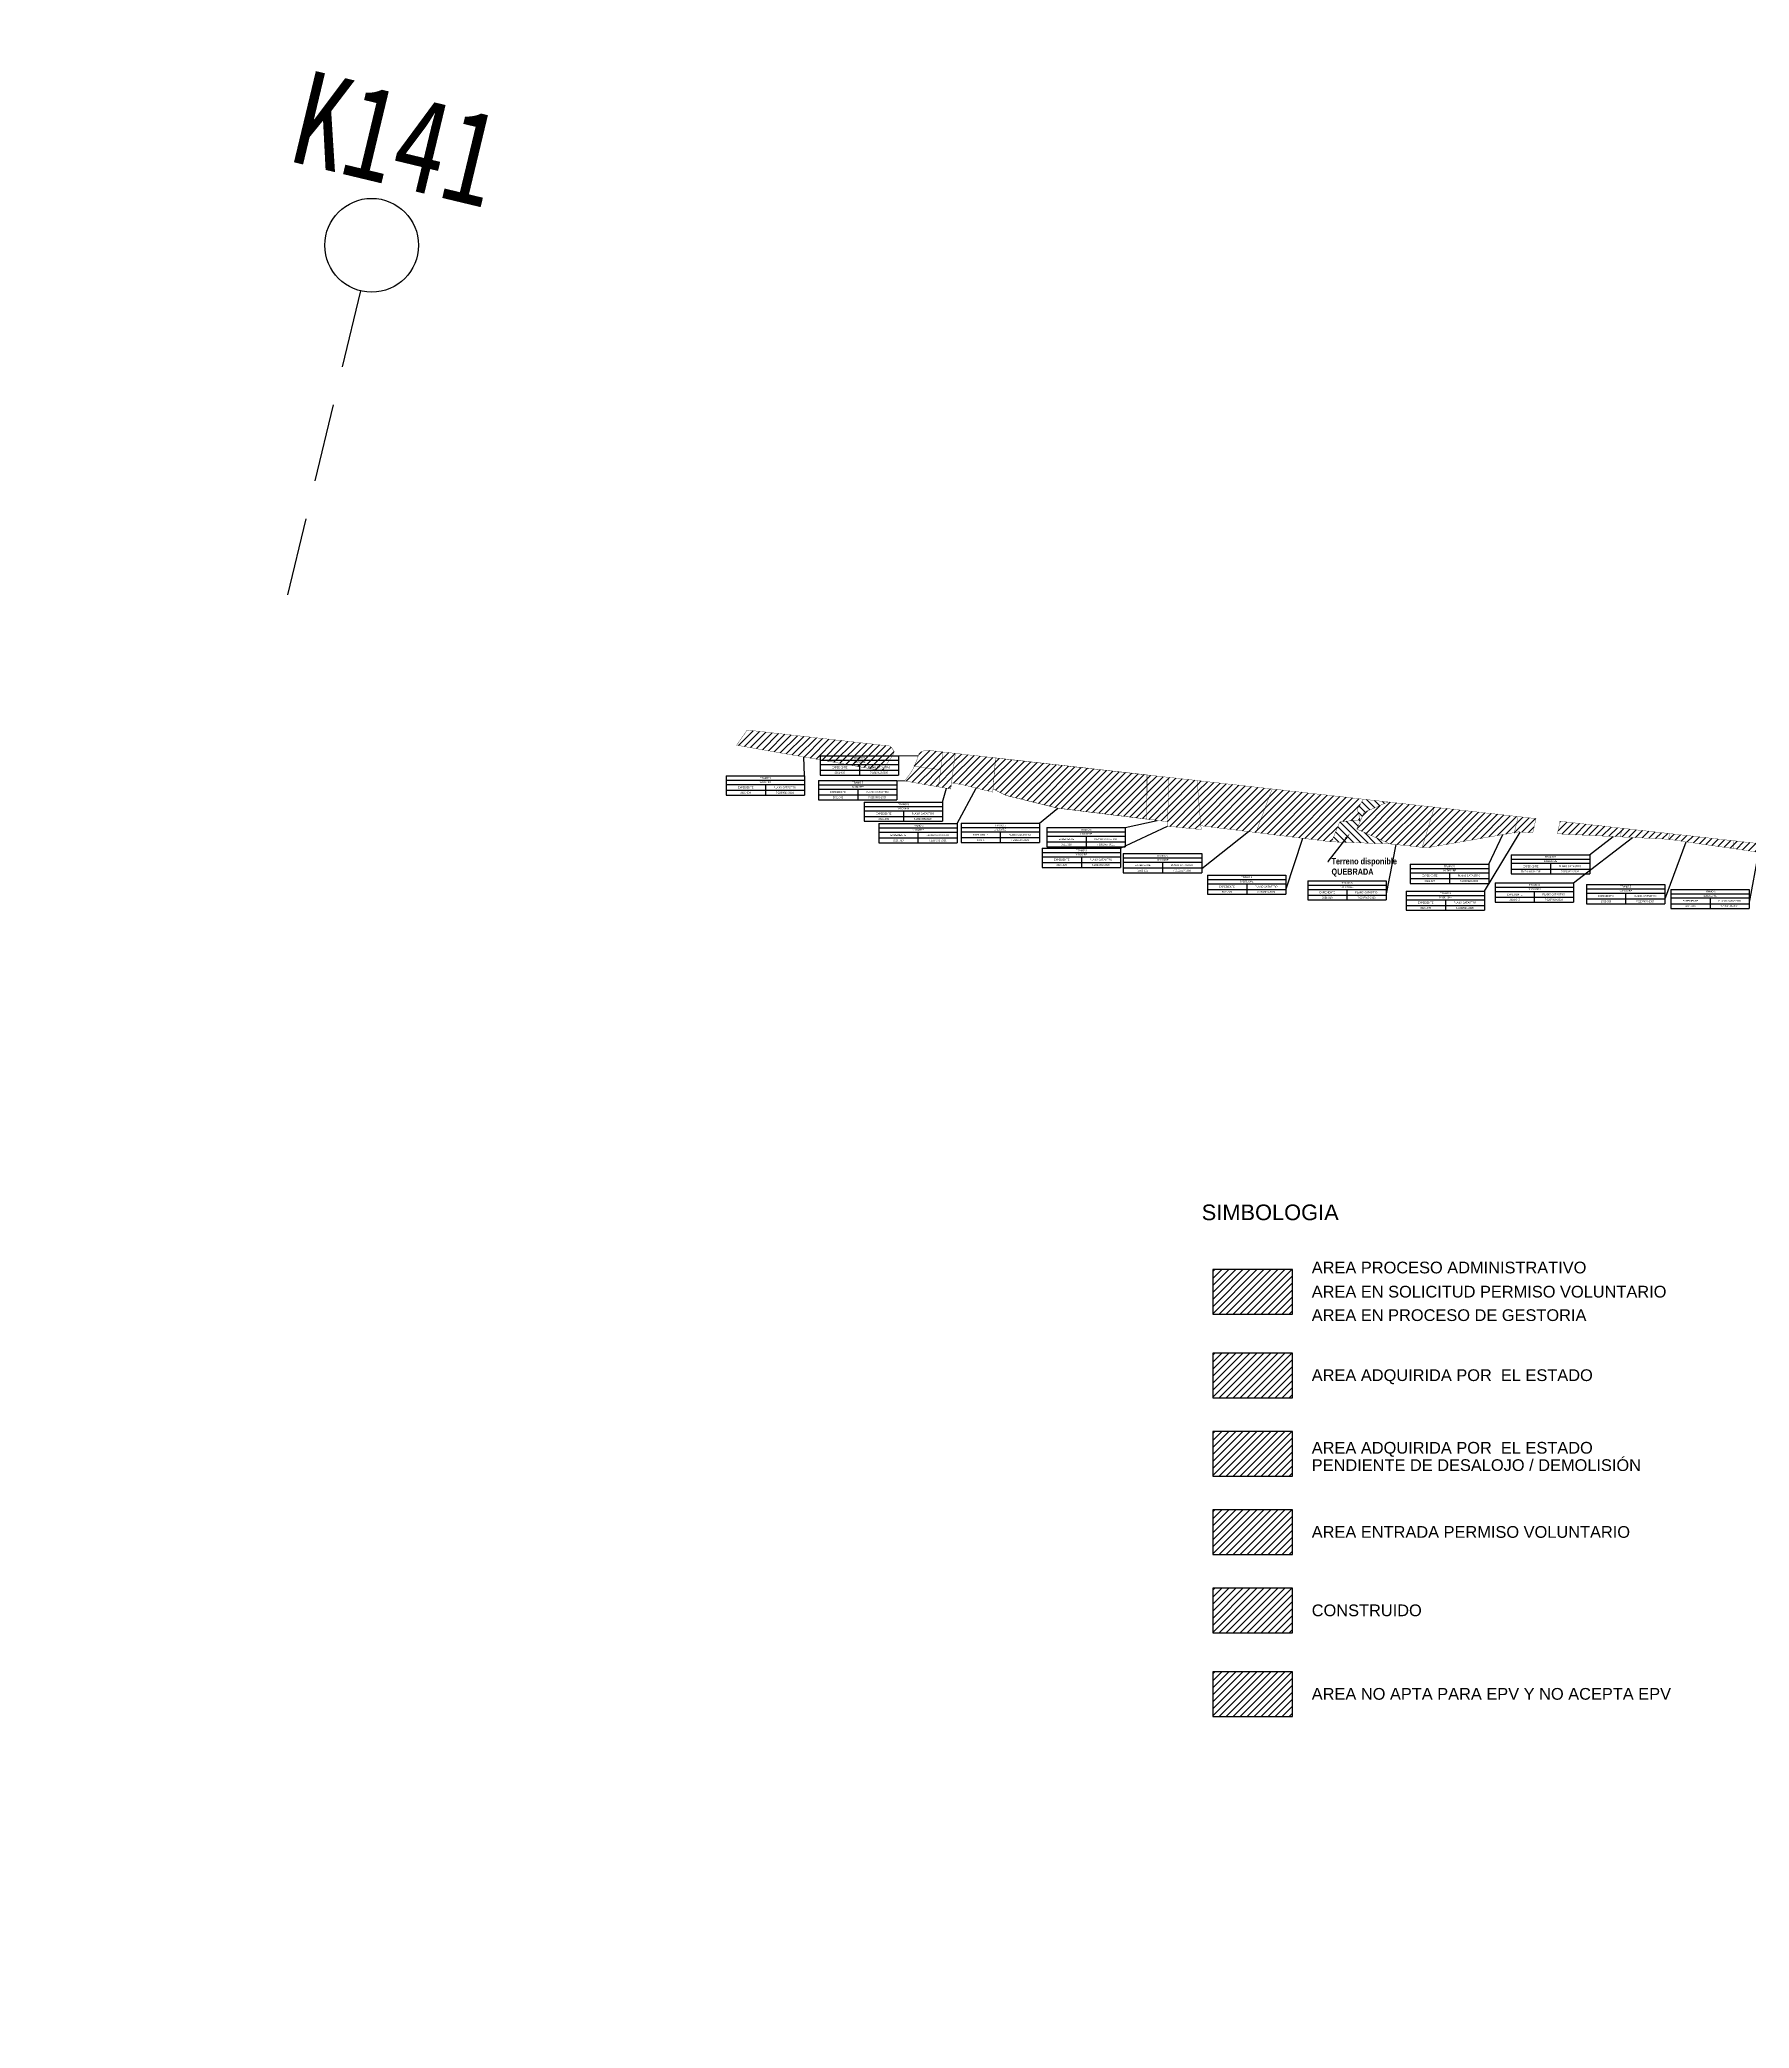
# Model space of a CAD drawing. Header units: inches. Extents: x 510447 to 606954, y 1095553 to 1134812.
# Drawn here: x 591736 to 592830, y 1104449 to 1105722 of the extents above; entities that cross this region are included whole.
import ezdxf
from ezdxf import colors
from ezdxf.entities.mleader import LeaderData, LeaderLine
from ezdxf.math import Vec2, Vec3

# ---------------------------------------------------------------- set-up
doc = ezdxf.new("R2010")
doc.units = ezdxf.units.IN
doc.header["$MEASUREMENT"] = 0
doc.linetypes.add('Kilométrica grande$1$JIS_02_2.0', pattern=[3, 2, -1])
for name, color, linetype in [('00 Revisión AGO 2021', 122, 'Continuous'), ('7-2202919-2020', 4, 'Continuous'), ('7-2202920-2020', 7, 'Continuous'), ('7-2202921-2020', 7, 'Continuous'), ('7-2202922-2020', 7, 'Continuous'), ('7-2207907-2020', 4, 'Continuous'), ('7-2207908-2020', 7, 'Continuous'), ('7-2207909-2020', 7, 'Continuous'), ('7-2212527-2020', 4, 'Continuous'), ('7-2213402-2020', 7, 'Continuous'), ('7-2213405-2020', 7, 'Continuous'), ('7-2213408-2020', 7, 'Continuous'), ('7-2213415-2020', 7, 'Continuous'), ('7-2285867-2021', 7, 'Continuous'), ('7-2287073-2021', 7, 'Continuous'), ('7-2289511-2021', 7, 'Continuous'), ('7-2290145-2021', 7, 'Continuous'), ('7-2304529-2021', 7, 'Continuous'), ('INFORMACION', 130, 'Continuous'), ('Kilométrica grande$0$0-KM GRANDE', 220, 'Continuous'), ('TEXTOS', 7, 'Continuous')]:
    doc.layers.add(name, color=color, linetype=linetype)
doc.styles.add('Kilométrica grande$0$哥Arial', font='Arial.ttf', dxfattribs={"width": 0.8})
doc.styles.get("Standard").update_dxf_attribs({"font": 'Arial.ttf'})
doc.styles.add('哥Arial', font='Arial Bold.ttf', dxfattribs={"width": 0.8})
pattern_1 = [(45, (0, 0), (-2.24506403, 2.24506403), [])]

# ---------------------------------------------------------------- blocks, each defined once
blk = doc.blocks.new('*T1771')
at = {"layer": 'INFORMACION', "color": 0, "linetype": 'ByBlock', "lineweight": -2, "transparency": 16777216}
for p, q in [((0, 0), (50.2, 0)), ((0, 0), (0, -12.3)), ((50.2, 0), (50.2, -12.3)), ((0, -2.8), (50.2, -2.8)), ((0, -5.5), (50.2, -5.5)), ((0, -9.2), (50.2, -9.2)), ((0, -12.3), (50.2, -12.3)), ((25.1, -5.5), (25.1, -12.3))]:
    blk.add_line(p, q, dxfattribs=at)
at = {"layer": 'INFORMACION', "color": 0, "transparency": 16777216, "attachment_point": 5}
for s, insert, char_height, width in [('EXPEDIENTE', (12.5, -7.4), 1.12, 25.057), ('2021-322', (12.5, -10.8), 1.12, 25.057), ('141D09RE', (25.1, -4.1), 1.12, 50.145), ('TRAMO 5', (25.1, -1.4), 1.12, 50.145), ('PLANO CATASTRO', (37.6, -7.4), 1.125, 25.057), ('7-2212527-2020', (37.6, -10.8), 1.125, 25.057)]:
    blk.add_mtext(s, dxfattribs=dict(at, insert=insert, char_height=char_height, width=width))
blk = doc.blocks.new('*T1772')
at = {"layer": 'INFORMACION', "color": 0, "linetype": 'ByBlock', "lineweight": -2, "transparency": 16777216}
for p, q in [((0, 0), (50.2, 0)), ((0, 0), (0, -12.3)), ((50.2, 0), (50.2, -12.3)), ((0, -2.8), (50.2, -2.8)), ((0, -5.5), (50.2, -5.5)), ((0, -9.2), (50.2, -9.2)), ((0, -12.3), (50.2, -12.3)), ((25.1, -5.5), (25.1, -12.3))]:
    blk.add_line(p, q, dxfattribs=at)
at = {"layer": 'INFORMACION', "color": 0, "transparency": 16777216, "attachment_point": 5}
for s, insert, char_height, width in [('EXPEDIENTE', (12.5, -7.4), 1.12, 25.057), ('2021-320', (12.5, -10.8), 1.12, 25.057), ('141D010RE', (25.1, -4.1), 1.12, 50.145), ('TRAMO 5', (25.1, -1.4), 1.12, 50.145), ('PLANO CATASTRO', (37.6, -7.4), 1.125, 25.057), ('7-2202919-2020', (37.6, -10.8), 1.125, 25.057)]:
    blk.add_mtext(s, dxfattribs=dict(at, insert=insert, char_height=char_height, width=width))
blk = doc.blocks.new('*T1773')
at = {"layer": 'INFORMACION', "color": 0, "linetype": 'ByBlock', "lineweight": -2, "transparency": 16777216}
for p, q in [((0, 0), (50.2, 0)), ((0, 0), (0, -12.3)), ((50.2, 0), (50.2, -12.3)), ((0, -2.8), (50.2, -2.8)), ((0, -5.5), (50.2, -5.5)), ((0, -9.2), (50.2, -9.2)), ((0, -12.3), (50.2, -12.3)), ((25.1, -5.5), (25.1, -12.3))]:
    blk.add_line(p, q, dxfattribs=at)
at = {"layer": 'INFORMACION', "color": 0, "transparency": 16777216, "attachment_point": 5}
for s, insert, char_height, width in [('EXPEDIENTE', (12.5, -7.4), 1.12, 25.057), ('2021-319', (12.5, -10.8), 1.12, 25.057), ('141D011RE', (25.1, -4.1), 1.12, 50.145), ('TRAMO 5', (25.1, -1.4), 1.12, 50.145), ('PLANO CATASTRO', (37.6, -7.4), 1.125, 25.057), ('7-2207907-2020', (37.6, -10.8), 1.125, 25.057)]:
    blk.add_mtext(s, dxfattribs=dict(at, insert=insert, char_height=char_height, width=width))
blk = doc.blocks.new('*T1774')
at = {"layer": 'INFORMACION', "color": 0, "linetype": 'ByBlock', "lineweight": -2, "transparency": 16777216}
for p, q in [((0, 0), (50.2, 0)), ((0, 0), (0, -12.3)), ((50.2, 0), (50.2, -12.3)), ((0, -2.8), (50.2, -2.8)), ((0, -5.5), (50.2, -5.5)), ((0, -9.2), (50.2, -9.2)), ((0, -12.3), (50.2, -12.3)), ((25.1, -5.5), (25.1, -12.3))]:
    blk.add_line(p, q, dxfattribs=at)
at = {"layer": 'INFORMACION', "color": 0, "transparency": 16777216, "attachment_point": 5}
for s, insert, char_height, width in [('EXPEDIENTE', (12.5, -7.4), 1.12, 25.057), ('2021-328', (12.5, -10.8), 1.12, 25.057), ('141D016RE', (25.1, -4.1), 1.12, 50.145), ('TRAMO 5', (25.1, -1.4), 1.12, 50.145), ('PLANO CATASTRO', (37.6, -7.4), 1.125, 25.057), ('7-2207909-2020', (37.6, -10.8), 1.125, 25.057)]:
    blk.add_mtext(s, dxfattribs=dict(at, insert=insert, char_height=char_height, width=width))
blk = doc.blocks.new('*T1731')
at = {"layer": 'INFORMACION', "color": 0, "linetype": 'ByBlock', "lineweight": -2, "transparency": 16777216}
for p, q in [((0, 0), (50.2, 0)), ((0, 0), (0, -12.3)), ((50.2, 0), (50.2, -12.3)), ((0, -2.8), (50.2, -2.8)), ((0, -5.5), (50.2, -5.5)), ((0, -9.2), (50.2, -9.2)), ((0, -12.3), (50.2, -12.3)), ((25.1, -5.5), (25.1, -12.3))]:
    blk.add_line(p, q, dxfattribs=at)
at = {"layer": 'INFORMACION', "color": 0, "transparency": 16777216, "attachment_point": 5}
for s, insert, char_height, width in [('EXPEDIENTE', (12.5, -7.4), 1.12, 25.057), ('2021-329', (12.5, -10.8), 1.12, 25.057), ('141D017RE', (25.1, -4.1), 1.12, 50.145), ('TRAMO 5', (25.1, -1.4), 1.12, 50.145), ('PLANO CATASTRO', (37.6, -7.4), 1.125, 25.057), ('7-2290145-2021', (37.6, -10.8), 1.125, 25.057)]:
    blk.add_mtext(s, dxfattribs=dict(at, insert=insert, char_height=char_height, width=width))
blk = doc.blocks.new('*T1732')
at = {"layer": 'INFORMACION', "color": 0, "linetype": 'ByBlock', "lineweight": -2, "transparency": 16777216}
for p, q in [((0, 0), (50.2, 0)), ((0, 0), (0, -12.3)), ((50.2, 0), (50.2, -12.3)), ((0, -2.8), (50.2, -2.8)), ((0, -5.5), (50.2, -5.5)), ((0, -9.2), (50.2, -9.2)), ((0, -12.3), (50.2, -12.3)), ((25.1, -5.5), (25.1, -12.3))]:
    blk.add_line(p, q, dxfattribs=at)
at = {"layer": 'INFORMACION', "color": 0, "transparency": 16777216, "attachment_point": 5}
for s, insert, char_height, width in [('EXPEDIENTE', (12.5, -7.4), 1.12, 25.057), ('2021-345', (12.5, -10.8), 1.12, 25.057), ('141D015RE', (25.1, -4.1), 1.12, 50.145), ('TRAMO 5', (25.1, -1.4), 1.12, 50.145), ('PLANO CATASTRO', (37.6, -7.4), 1.125, 25.057), ('7-2207908-2020', (37.6, -10.8), 1.125, 25.057)]:
    blk.add_mtext(s, dxfattribs=dict(at, insert=insert, char_height=char_height, width=width))
blk = doc.blocks.new('*T1733')
at = {"layer": 'INFORMACION', "color": 0, "linetype": 'ByBlock', "lineweight": -2, "transparency": 16777216}
for p, q in [((0, 0), (50.2, 0)), ((0, 0), (0, -12.3)), ((50.2, 0), (50.2, -12.3)), ((0, -2.8), (50.2, -2.8)), ((0, -5.5), (50.2, -5.5)), ((0, -9.2), (50.2, -9.2)), ((0, -12.3), (50.2, -12.3)), ((25.1, -5.5), (25.1, -12.3))]:
    blk.add_line(p, q, dxfattribs=at)
at = {"layer": 'INFORMACION', "color": 0, "transparency": 16777216, "attachment_point": 5}
for s, insert, char_height, width in [('TMP-141D014RE', (12.5, -10.8), 1.125, 25.057), ('EXPEDIENTE', (12.5, -7.4), 1.12, 25.057), ('141D014RE', (25.1, -4.1), 1.12, 50.145), ('TRAMO 5', (25.1, -1.4), 1.12, 50.145), ('PLANO CATASTRO', (37.6, -7.4), 1.125, 25.057), ('7-2202922-2020', (37.6, -10.8), 1.125, 25.057)]:
    blk.add_mtext(s, dxfattribs=dict(at, insert=insert, char_height=char_height, width=width))
blk = doc.blocks.new('*T1734')
at = {"layer": 'INFORMACION', "color": 0, "linetype": 'ByBlock', "lineweight": -2, "transparency": 16777216}
for p, q in [((0, 0), (50.2, 0)), ((0, 0), (0, -12.3)), ((50.2, 0), (50.2, -12.3)), ((0, -2.8), (50.2, -2.8)), ((0, -5.5), (50.2, -5.5)), ((0, -9.2), (50.2, -9.2)), ((0, -12.3), (50.2, -12.3)), ((25.1, -5.5), (25.1, -12.3))]:
    blk.add_line(p, q, dxfattribs=at)
at = {"layer": 'INFORMACION', "color": 0, "transparency": 16777216, "attachment_point": 5}
for s, insert, char_height, width in [('EXPEDIENTE', (12.5, -7.4), 1.12, 25.057), ('2021-335', (12.5, -10.8), 1.12, 25.057), ('141D013RE', (25.1, -4.1), 1.12, 50.145), ('TRAMO 5', (25.1, -1.4), 1.12, 50.145), ('PLANO CATASTRO', (37.6, -7.4), 1.125, 25.057), ('7-2202921-2020', (37.6, -10.8), 1.125, 25.057)]:
    blk.add_mtext(s, dxfattribs=dict(at, insert=insert, char_height=char_height, width=width))
blk = doc.blocks.new('*T1735')
at = {"layer": 'INFORMACION', "color": 0, "linetype": 'ByBlock', "lineweight": -2, "transparency": 16777216}
for p, q in [((0, 0), (50.2, 0)), ((0, 0), (0, -12.3)), ((50.2, 0), (50.2, -12.3)), ((0, -2.8), (50.2, -2.8)), ((0, -5.5), (50.2, -5.5)), ((0, -9.2), (50.2, -9.2)), ((0, -12.3), (50.2, -12.3)), ((25.1, -5.5), (25.1, -12.3))]:
    blk.add_line(p, q, dxfattribs=at)
at = {"layer": 'INFORMACION', "color": 0, "transparency": 16777216, "attachment_point": 5}
for s, insert, char_height, width in [('EXPEDIENTE', (12.5, -7.4), 1.12, 25.057), ('2021-327', (12.5, -10.8), 1.12, 25.057), ('141D012RE', (25.1, -4.1), 1.12, 50.145), ('TRAMO 5', (25.1, -1.4), 1.12, 50.145), ('PLANO CATASTRO', (37.6, -7.4), 1.125, 25.057), ('7-2202920-2020', (37.6, -10.8), 1.125, 25.057)]:
    blk.add_mtext(s, dxfattribs=dict(at, insert=insert, char_height=char_height, width=width))
blk = doc.blocks.new('*T1736')
at = {"layer": 'INFORMACION', "color": 0, "linetype": 'ByBlock', "lineweight": -2, "transparency": 16777216}
for p, q in [((0, 0), (50.2, 0)), ((0, 0), (0, -12.3)), ((50.2, 0), (50.2, -12.3)), ((0, -2.8), (50.2, -2.8)), ((0, -5.5), (50.2, -5.5)), ((0, -9.2), (50.2, -9.2)), ((0, -12.3), (50.2, -12.3)), ((25.1, -5.5), (25.1, -12.3))]:
    blk.add_line(p, q, dxfattribs=at)
at = {"layer": 'INFORMACION', "color": 0, "transparency": 16777216, "attachment_point": 5}
for s, insert, char_height, width in [('EXPEDIENTE', (12.5, -7.4), 1.12, 25.057), ('2021-325', (12.5, -10.8), 1.12, 25.057), ('141D08RE', (25.1, -4.1), 1.12, 50.145), ('TRAMO 5', (25.1, -1.4), 1.12, 50.145), ('PLANO CATASTRO', (37.6, -7.4), 1.125, 25.057), ('7-2213402-2020', (37.6, -10.8), 1.125, 25.057)]:
    blk.add_mtext(s, dxfattribs=dict(at, insert=insert, char_height=char_height, width=width))
blk = doc.blocks.new('*T1737')
at = {"layer": 'INFORMACION', "color": 0, "linetype": 'ByBlock', "lineweight": -2, "transparency": 16777216}
for p, q in [((0, 0), (50.2, 0)), ((0, 0), (0, -12.3)), ((50.2, 0), (50.2, -12.3)), ((0, -2.8), (50.2, -2.8)), ((0, -5.5), (50.2, -5.5)), ((0, -9.2), (50.2, -9.2)), ((0, -12.3), (50.2, -12.3)), ((25.1, -5.5), (25.1, -12.3))]:
    blk.add_line(p, q, dxfattribs=at)
at = {"layer": 'INFORMACION', "color": 0, "transparency": 16777216, "attachment_point": 5}
for s, insert, char_height, width in [('EXPEDIENTE', (12.5, -7.4), 1.12, 25.057), ('2021-318', (12.5, -10.8), 1.12, 25.057), ('141D07RE', (25.1, -4.1), 1.12, 50.145), ('TRAMO 5', (25.1, -1.4), 1.12, 50.145), ('PLANO CATASTRO', (37.6, -7.4), 1.125, 25.057), ('7-2285867-2021', (37.6, -10.8), 1.125, 25.057)]:
    blk.add_mtext(s, dxfattribs=dict(at, insert=insert, char_height=char_height, width=width))
blk = doc.blocks.new('*T1738')
at = {"layer": 'INFORMACION', "color": 0, "linetype": 'ByBlock', "lineweight": -2, "transparency": 16777216}
for p, q in [((0, 0), (50.2, 0)), ((0, 0), (0, -12.3)), ((50.2, 0), (50.2, -12.3)), ((0, -2.8), (50.2, -2.8)), ((0, -5.5), (50.2, -5.5)), ((0, -9.2), (50.2, -9.2)), ((0, -12.3), (50.2, -12.3)), ((25.1, -5.5), (25.1, -12.3))]:
    blk.add_line(p, q, dxfattribs=at)
at = {"layer": 'INFORMACION', "color": 0, "transparency": 16777216, "attachment_point": 5}
for s, insert, char_height, width in [('EXPEDIENTE', (12.5, -7.4), 1.12, 25.057), ('2022-4', (12.5, -10.8), 1.12, 25.057), ('141D06RE', (25.1, -4.1), 1.12, 50.145), ('TRAMO 5', (25.1, -1.4), 1.12, 50.145), ('PLANO CATASTRO', (37.6, -7.4), 1.125, 25.057), ('7-2304529-2021', (37.6, -10.8), 1.125, 25.057)]:
    blk.add_mtext(s, dxfattribs=dict(at, insert=insert, char_height=char_height, width=width))
blk = doc.blocks.new('*T1739')
at = {"layer": 'INFORMACION', "color": 0, "linetype": 'ByBlock', "lineweight": -2, "transparency": 16777216}
for p, q in [((0, 0), (50.2, 0)), ((0, 0), (0, -12.3)), ((50.2, 0), (50.2, -12.3)), ((0, -2.8), (50.2, -2.8)), ((0, -5.5), (50.2, -5.5)), ((0, -9.2), (50.2, -9.2)), ((0, -12.3), (50.2, -12.3)), ((25.1, -5.5), (25.1, -12.3))]:
    blk.add_line(p, q, dxfattribs=at)
at = {"layer": 'INFORMACION', "color": 0, "transparency": 16777216, "attachment_point": 5}
for s, insert, char_height, width in [('EXPEDIENTE', (12.5, -7.4), 1.12, 25.057), ('2021-330', (12.5, -10.8), 1.12, 25.057), ('141D05RE', (25.1, -4.1), 1.12, 50.145), ('TRAMO 5', (25.1, -1.4), 1.12, 50.145), ('PLANO CATASTRO', (37.6, -7.4), 1.125, 25.057), ('7-2287073-2021', (37.6, -10.8), 1.125, 25.057)]:
    blk.add_mtext(s, dxfattribs=dict(at, insert=insert, char_height=char_height, width=width))
blk = doc.blocks.new('*T1740')
at = {"layer": 'INFORMACION', "color": 0, "linetype": 'ByBlock', "lineweight": -2, "transparency": 16777216}
for p, q in [((0, 0), (50.2, 0)), ((0, 0), (0, -12.3)), ((50.2, 0), (50.2, -12.3)), ((0, -2.8), (50.2, -2.8)), ((0, -5.5), (50.2, -5.5)), ((0, -9.2), (50.2, -9.2)), ((0, -12.3), (50.2, -12.3)), ((25.1, -5.5), (25.1, -12.3))]:
    blk.add_line(p, q, dxfattribs=at)
at = {"layer": 'INFORMACION', "color": 0, "transparency": 16777216, "attachment_point": 5}
for s, insert, char_height, width in [('EXPEDIENTE', (12.5, -7.4), 1.12, 25.057), ('2021-331', (12.5, -10.8), 1.12, 25.057), ('141D04RE', (25.1, -4.1), 1.12, 50.145), ('TRAMO 5', (25.1, -1.4), 1.12, 50.145), ('PLANO CATASTRO', (37.6, -7.4), 1.125, 25.057), ('7-2213405-2020', (37.6, -10.8), 1.125, 25.057)]:
    blk.add_mtext(s, dxfattribs=dict(at, insert=insert, char_height=char_height, width=width))
blk = doc.blocks.new('*T1741')
at = {"layer": 'INFORMACION', "color": 0, "linetype": 'ByBlock', "lineweight": -2, "transparency": 16777216}
for p, q in [((0, 0), (50.2, 0)), ((0, 0), (0, -12.3)), ((50.2, 0), (50.2, -12.3)), ((0, -2.8), (50.2, -2.8)), ((0, -5.5), (50.2, -5.5)), ((0, -9.2), (50.2, -9.2)), ((0, -12.3), (50.2, -12.3)), ((25.1, -5.5), (25.1, -12.3))]:
    blk.add_line(p, q, dxfattribs=at)
at = {"layer": 'INFORMACION', "color": 0, "transparency": 16777216, "attachment_point": 5}
for s, insert, char_height, width in [('EXPEDIENTE', (12.5, -7.4), 1.12, 25.057), ('2021-332', (12.5, -10.8), 1.12, 25.057), ('141D03RE', (25.1, -4.1), 1.12, 50.145), ('TRAMO 5', (25.1, -1.4), 1.12, 50.145), ('PLANO CATASTRO', (37.6, -7.4), 1.125, 25.057), ('7-2213408-2020', (37.6, -10.8), 1.125, 25.057)]:
    blk.add_mtext(s, dxfattribs=dict(at, insert=insert, char_height=char_height, width=width))
blk = doc.blocks.new('*T1742')
at = {"layer": 'INFORMACION', "color": 0, "linetype": 'ByBlock', "lineweight": -2, "transparency": 16777216}
for p, q in [((0, 0), (50.2, 0)), ((0, 0), (0, -12.3)), ((50.2, 0), (50.2, -12.3)), ((0, -2.8), (50.2, -2.8)), ((0, -5.5), (50.2, -5.5)), ((0, -9.2), (50.2, -9.2)), ((0, -12.3), (50.2, -12.3)), ((25.1, -5.5), (25.1, -12.3))]:
    blk.add_line(p, q, dxfattribs=at)
at = {"layer": 'INFORMACION', "color": 0, "transparency": 16777216, "attachment_point": 5}
for s, insert, char_height, width in [('EXPEDIENTE', (12.5, -7.4), 1.12, 25.057), ('2021-333', (12.5, -10.8), 1.12, 25.057), ('141D02RE', (25.1, -4.1), 1.12, 50.145), ('TRAMO 5', (25.1, -1.4), 1.12, 50.145), ('PLANO CATASTRO', (37.6, -7.4), 1.125, 25.057), ('7-2213415-2020', (37.6, -10.8), 1.125, 25.057)]:
    blk.add_mtext(s, dxfattribs=dict(at, insert=insert, char_height=char_height, width=width))
blk = doc.blocks.new('*T1743')
at = {"layer": 'INFORMACION', "color": 0, "linetype": 'ByBlock', "lineweight": -2, "transparency": 16777216}
for p, q in [((0, 0), (50.2, 0)), ((0, 0), (0, -12.3)), ((50.2, 0), (50.2, -12.3)), ((0, -2.8), (50.2, -2.8)), ((0, -5.5), (50.2, -5.5)), ((0, -9.2), (50.2, -9.2)), ((0, -12.3), (50.2, -12.3)), ((25.1, -5.5), (25.1, -12.3))]:
    blk.add_line(p, q, dxfattribs=at)
at = {"layer": 'INFORMACION', "color": 0, "transparency": 16777216, "attachment_point": 5}
for s, insert, char_height, width in [('EXPEDIENTE', (12.5, -7.4), 1.12, 25.057), ('2021-334', (12.5, -10.8), 1.12, 25.057), ('141D01RE', (25.1, -4.1), 1.12, 50.145), ('TRAMO 5', (25.1, -1.4), 1.12, 50.145), ('PLANO CATASTRO', (37.6, -7.4), 1.125, 25.057), ('7-2289511-2021', (37.6, -10.8), 1.125, 25.057)]:
    blk.add_mtext(s, dxfattribs=dict(at, insert=insert, char_height=char_height, width=width))
blk = doc.blocks.new('Kilométrica grande')
at = {"color": 1}
blk.add_arc((596857, 1106340.2), 10206.1, 179.34305, 345.86959, dxfattribs=at)
at = {"layer": 'Kilométrica grande$0$0-KM GRANDE', "linetype": 'Kilométrica grande$1$JIS_02_2.0', "lineweight": -3, "ltscale": 25}
blk.add_line((591894.7, 1105366.5), (591941.4, 1105561), dxfattribs=at)
at = {"layer": 'Kilométrica grande$0$0-KM GRANDE'}
blk.add_circle((591948.4, 1105590.2), 30, dxfattribs=at)
at = {"layer": 'Kilométrica grande$0$0-KM GRANDE', "linetype": 'Continuous', "lineweight": -3, "insert": (591957.7, 1105629.1), "char_height": 60, "attachment_point": 8, "rotation": 346.4921, "style": 'Kilométrica grande$0$哥Arial'}
blk.add_mtext('{\\fSimHei|b0|i0|c134|p2;K141}', dxfattribs=at)

msp = doc.modelspace()

# ---------------------------------------------------------------- hatches: boundary and pattern name
at = {"layer": '00 Revisión AGO 2021'}
h = msp.add_hatch(dxfattribs=at)
h.set_pattern_fill('ANSI31', color=3, angle=90)
h.set_pattern_definition([(135, (0, 0), (-2.24506403, -2.24506403), [])])
h.paths.add_polyline_path([(592562.76, 1105208.49), (592600.21, 1105207.14), (592578.93, 1105216.58), (592583.63, 1105227.29), (592598.89, 1105233.98), (592583.08, 1105235.75), (592579.19, 1105229.41), (592581.17, 1105222.59), (592568.03, 1105221.22)])
at = {"layer": '7-2202919-2020'}
h = msp.add_hatch(dxfattribs=at)
h.set_pattern_fill('ANSI31', color=3)
h.set_pattern_definition(pattern_1)
h.paths.add_polyline_path([(592524.74, 1105242.3), (592583.08, 1105235.75), (592579.19, 1105229.41), (592581.17, 1105222.59), (592568.03, 1105221.22), (592562.76, 1105208.49), (592514.37, 1105214.44)])
h = msp.add_hatch(dxfattribs=at)
h.set_pattern_fill('ANSI31', color=2)
h.set_pattern_definition(pattern_1)
h.paths.add_polyline_path([(592524.74, 1105242.3), (592583.08, 1105235.75), (592579.19, 1105229.41), (592581.17, 1105222.59), (592568.03, 1105221.22), (592562.76, 1105208.49), (592514.37, 1105214.44)])
at = {"layer": '7-2202920-2020'}
h = msp.add_hatch(dxfattribs=at)
h.set_pattern_fill('ANSI31', color=30)
h.set_pattern_definition(pattern_1)
h.paths.add_polyline_path([(592628.6, 1105230.64), (592682.2, 1105224.63), (592679.77, 1105214.41), (592623.02, 1105204.54), (592620.8, 1105204.97)])
at = {"layer": '7-2202921-2020'}
h = msp.add_hatch(dxfattribs=at)
h.set_pattern_fill('ANSI31', color=30)
h.set_pattern_definition(pattern_1)
h.paths.add_polyline_path([(592682.2, 1105224.63), (592693.64, 1105223.34), (592691.58, 1105214.37), (592682.18, 1105214.83), (592679.77, 1105214.41)])
at = {"layer": '7-2202922-2020'}
h = msp.add_hatch(dxfattribs=at)
h.set_pattern_fill('ANSI31', color=1)
h.set_pattern_definition(pattern_1)
h.paths.add_polyline_path([(592707.33, 1105213.61), (592709.05, 1105221.62), (592749.09, 1105217.12), (592747.34, 1105211.67)])
at = {"layer": '7-2207907-2020'}
h = msp.add_hatch(dxfattribs=at)
h.set_pattern_fill('ANSI31', color=3)
h.set_pattern_definition(pattern_1)
h.paths.add_polyline_path([(592598.89, 1105233.98), (592628.6, 1105230.64), (592620.8, 1105204.97), (592600.21, 1105207.14), (592578.93, 1105216.58), (592583.63, 1105227.29)])
h = msp.add_hatch(dxfattribs=at)
h.set_pattern_fill('ANSI31', color=2)
h.set_pattern_definition(pattern_1)
h.paths.add_polyline_path([(592598.89, 1105233.98), (592628.6, 1105230.64), (592620.8, 1105204.97), (592600.21, 1105207.14), (592578.93, 1105216.58), (592583.63, 1105227.29)])
at = {"layer": '7-2207908-2020'}
h = msp.add_hatch(dxfattribs=at)
h.set_pattern_fill('ANSI31', color=1)
h.set_pattern_definition(pattern_1)
h.paths.add_polyline_path([(592749.09, 1105217.12), (592779.29, 1105213.73), (592778.31, 1105210.13), (592777.98, 1105210.18), (592747.34, 1105211.67)])
at = {"layer": '7-2207909-2020'}
h = msp.add_hatch(dxfattribs=at)
h.set_pattern_fill('ANSI31', color=3)
h.set_pattern_definition(pattern_1)
h.paths.add_polyline_path([(592779.29, 1105213.73), (592819.88, 1105209.18), (592820.27, 1105204.11), (592778.31, 1105210.13)])
h = msp.add_hatch(dxfattribs=at)
h.set_pattern_fill('ANSI31', color=2)
h.set_pattern_definition(pattern_1)
h.paths.add_polyline_path([(592779.29, 1105213.73), (592819.88, 1105209.18), (592820.27, 1105204.11), (592778.31, 1105210.13)])
at = {"layer": '7-2212527-2020'}
h = msp.add_hatch(dxfattribs=at)
h.set_pattern_fill('ANSI31', color=3)
h.set_pattern_definition(pattern_1)
h.paths.add_polyline_path([(592476.65, 1105247.7), (592524.74, 1105242.3), (592514.37, 1105214.44), (592479.13, 1105218.77)])
h = msp.add_hatch(dxfattribs=at)
h.set_pattern_fill('ANSI31', color=2)
h.set_pattern_definition(pattern_1)
h.paths.add_polyline_path([(592476.65, 1105247.7), (592524.74, 1105242.3), (592514.37, 1105214.44), (592479.13, 1105218.77)])
at = {"layer": '7-2213402-2020'}
h = msp.add_hatch(dxfattribs=at)
h.set_pattern_fill('ANSI31', color=256)
h.set_pattern_definition(pattern_1)
h.paths.add_polyline_path([(592458.69, 1105249.72), (592476.65, 1105247.7), (592479.34, 1105216.35), (592457.75, 1105218.47)])
at = {"layer": '7-2213405-2020'}
h = msp.add_hatch(dxfattribs=at)
h.set_pattern_fill('ANSI31', color=256)
h.set_pattern_definition(pattern_1)
h.paths.add_polyline_path([(592314, 1105265.96), (592321.95, 1105265.06), (592319.03, 1105242.28), (592311.14, 1105243.66)])
at = {"layer": '7-2213408-2020'}
h = msp.add_hatch(dxfattribs=at)
h.set_pattern_fill('ANSI31', color=256)
h.set_pattern_definition(pattern_1)
h.paths.add_polyline_path([(592289.52, 1105247.43), (592293.25, 1105252.38), (592294.63, 1105254.57), (592295.58, 1105256.79), (592312.55, 1105254.61), (592311.14, 1105243.66)])
at = {"layer": '7-2213415-2020'}
h = msp.add_hatch(dxfattribs=at)
h.set_pattern_fill('ANSI31', color=256)
h.set_pattern_definition(pattern_1)
h.paths.add_polyline_path([(592295.59, 1105256.79), (592297.48, 1105261.21), (592297.97, 1105262.9), (592298.69, 1105264.4), (592299.69, 1105265.55), (592300.68, 1105266.28), (592301.92, 1105266.81), (592304.05, 1105267.07), (592314, 1105265.96), (592312.55, 1105254.61)])
at = {"layer": '7-2285867-2021'}
h = msp.add_hatch(dxfattribs=at)
h.set_pattern_fill('ANSI31', color=30)
h.set_pattern_definition(pattern_1)
h.paths.add_polyline_path([(592444.69, 1105251.28), (592458.69, 1105249.72), (592457.84, 1105221.38), (592444.51, 1105223.02)])
at = {"layer": '7-2287073-2021'}
h = msp.add_hatch(dxfattribs=at)
h.set_pattern_fill('ANSI31', color=256)
h.set_pattern_definition(pattern_1)
h.paths.add_polyline_path([(592321.95, 1105265.06), (592347.75, 1105262.16), (592345.93, 1105240.27), (592327.63, 1105244.78), (592319.54, 1105246.2)])
at = {"layer": '7-2289511-2021'}
h = msp.add_hatch(dxfattribs=at)
h.set_pattern_fill('ANSI31', color=256)
h.set_pattern_definition(pattern_1)
h.paths.add_polyline_path([(592188.77, 1105280.01), (592280.47, 1105269.72), (592282.89, 1105266.12), (592281.6, 1105263.33), (592275.2, 1105253.98), (592181.95, 1105270.33)])
at = {"layer": '7-2290145-2021'}
h = msp.add_hatch(dxfattribs=at)
h.set_pattern_fill('ANSI31', color=1)
h.set_pattern_definition(pattern_1)
h.paths.add_polyline_path([(592819.88, 1105209.18), (592820.27, 1105204.11), (592852.37, 1105199.49), (592889.32, 1105195.34), (592890.63, 1105201.24)])
at = {"layer": '7-2304529-2021'}
h = msp.add_hatch(dxfattribs=at)
h.set_pattern_fill('ANSI31', color=30)
h.set_pattern_definition(pattern_1)
h.paths.add_polyline_path([(592347.75, 1105262.16), (592444.69, 1105251.28), (592444.51, 1105223.02), (592387.48, 1105230.03), (592354.24, 1105238.22), (592346.1, 1105242.29)])
at = {"layer": 'TEXTOS'}
h = msp.add_hatch(dxfattribs=at)
h.set_pattern_fill('ANSI31', color=256)
h.set_pattern_definition([(45, (587380.473, 1100298.733), (-2.245064, 2.245064), [])])
h.paths.add_polyline_path([(592486.69898, 1104906.17945), (592537.85542, 1104906.17945), (592537.85542, 1104934.79441), (592486.69898, 1104934.79441)])
h = msp.add_hatch(dxfattribs=at)
h.set_pattern_fill('ANSI31', color=3)
h.set_pattern_definition([(45, (587380.473, 1100245.3023), (-2.245064, 2.245064), [])])
h.paths.add_polyline_path([(592486.69898, 1104852.74881), (592537.85542, 1104852.74881), (592537.85542, 1104881.36377), (592486.69898, 1104881.36377)])
h = msp.add_hatch(dxfattribs=at)
h.set_pattern_fill('ANSI31', color=5)
h.set_pattern_definition([(45, (587380.473, 1100195.1426), (-2.245064, 2.245064), [])])
h.paths.add_polyline_path([(592486.69898, 1104802.58911), (592537.85542, 1104802.58911), (592537.85542, 1104831.20408), (592486.69898, 1104831.20408)])
h = msp.add_hatch(dxfattribs=at)
h.set_pattern_fill('ANSI31', color=2)
h.set_pattern_definition([(45, (587380.473, 1100144.983), (-2.245064, 2.245064), [])])
h.paths.add_polyline_path([(592486.69898, 1104752.42942), (592537.85542, 1104752.42942), (592537.85542, 1104781.04438), (592486.69898, 1104781.04438)])
h = msp.add_hatch(dxfattribs=at)
h.set_pattern_fill('ANSI31', color=30)
h.set_pattern_definition([(45, (587380.473, 1100094.8236), (-2.245064, 2.245064), [])])
h.paths.add_polyline_path([(592486.69898, 1104702.27005), (592537.85542, 1104702.27005), (592537.85542, 1104730.88501), (592486.69898, 1104730.88501)])
h = msp.add_hatch(dxfattribs=at)
h.set_pattern_fill('ANSI31', color=1)
h.set_pattern_definition([(45, (587380.473, 1100041.3926), (-2.245064, 2.245064), [])])
h.paths.add_polyline_path([(592486.69898, 1104648.83908), (592537.85542, 1104648.83908), (592537.85542, 1104677.45404), (592486.69898, 1104677.45404)])

# ---------------------------------------------------------------- linework, layer by layer
at = {"layer": '00 Revisión AGO 2021', "color": 3, "const_width": 0.2, "flags": 128}
msp.add_lwpolyline([(592562.76, 1105208.49), (592600.21, 1105207.14), (592578.93, 1105216.58), (592583.63, 1105227.29), (592598.89, 1105233.98), (592583.08, 1105235.75), (592579.19, 1105229.41), (592581.17, 1105222.59), (592568.03, 1105221.22)], close=True, dxfattribs=at)
at = {"layer": '7-2202919-2020', "color": 3, "const_width": 0.2, "flags": 128}
msp.add_lwpolyline([(592524.74, 1105242.3), (592583.08, 1105235.75), (592579.19, 1105229.41), (592581.17, 1105222.59), (592568.03, 1105221.22), (592562.76, 1105208.49), (592514.37, 1105214.44)], close=True, dxfattribs=at)
at = {"layer": '7-2202919-2020', "color": 2, "const_width": 0.2, "flags": 128}
msp.add_lwpolyline([(592524.74, 1105242.3), (592583.08, 1105235.75), (592579.19, 1105229.41), (592581.17, 1105222.59), (592568.03, 1105221.22), (592562.76, 1105208.49), (592514.37, 1105214.44)], close=True, dxfattribs=at)
at = {"layer": '7-2202920-2020', "color": 30, "const_width": 0.2, "flags": 128}
msp.add_lwpolyline([(592628.6, 1105230.64), (592682.2, 1105224.63), (592679.77, 1105214.41), (592623.02, 1105204.54), (592620.8, 1105204.97), (592628.6, 1105230.64)], dxfattribs=at)
at = {"layer": '7-2202921-2020', "color": 30, "const_width": 0.2, "flags": 128}
msp.add_lwpolyline([(592682.2, 1105224.63), (592693.64, 1105223.34), (592691.58, 1105214.37), (592682.18, 1105214.83), (592679.77, 1105214.41), (592682.2, 1105224.63)], dxfattribs=at)
at = {"layer": '7-2202922-2020', "color": 1, "const_width": 0.2, "flags": 128}
msp.add_lwpolyline([(592707.33, 1105213.61), (592709.05, 1105221.62), (592749.09, 1105217.12), (592747.34, 1105211.67), (592707.33, 1105213.61)], dxfattribs=at)
at = {"layer": '7-2207907-2020', "color": 3, "const_width": 0.2, "flags": 128}
msp.add_lwpolyline([(592598.89, 1105233.98), (592628.6, 1105230.64), (592620.8, 1105204.97), (592600.21, 1105207.14), (592578.93, 1105216.58), (592583.63, 1105227.29)], close=True, dxfattribs=at)
at = {"layer": '7-2207907-2020', "color": 2, "const_width": 0.2, "flags": 128}
msp.add_lwpolyline([(592598.89, 1105233.98), (592628.6, 1105230.64), (592620.8, 1105204.97), (592600.21, 1105207.14), (592578.93, 1105216.58), (592583.63, 1105227.29)], close=True, dxfattribs=at)
at = {"layer": '7-2207908-2020', "color": 1, "const_width": 0.2, "flags": 128}
msp.add_lwpolyline([(592749.09, 1105217.12), (592779.29, 1105213.73), (592778.31, 1105210.13), (592777.98, 1105210.18), (592747.34, 1105211.67), (592749.09, 1105217.12)], dxfattribs=at)
at = {"layer": '7-2207909-2020', "color": 3, "const_width": 0.2, "flags": 128}
msp.add_lwpolyline([(592779.29, 1105213.73), (592819.88, 1105209.18), (592820.27, 1105204.11), (592778.31, 1105210.13)], close=True, dxfattribs=at)
at = {"layer": '7-2207909-2020', "color": 2, "const_width": 0.2, "flags": 128}
msp.add_lwpolyline([(592779.29, 1105213.73), (592819.88, 1105209.18), (592820.27, 1105204.11), (592778.31, 1105210.13)], close=True, dxfattribs=at)
at = {"layer": '7-2212527-2020', "color": 3, "const_width": 0.2, "flags": 128}
msp.add_lwpolyline([(592476.65, 1105247.7), (592524.74, 1105242.3), (592514.37, 1105214.44), (592479.13, 1105218.77)], close=True, dxfattribs=at)
at = {"layer": '7-2212527-2020', "color": 2, "const_width": 0.2, "flags": 128}
msp.add_lwpolyline([(592476.65, 1105247.7), (592524.74, 1105242.3), (592514.37, 1105214.44), (592479.13, 1105218.77)], close=True, dxfattribs=at)
at = {"layer": '7-2213402-2020', "const_width": 0.2, "flags": 128}
msp.add_lwpolyline([(592458.69, 1105249.72), (592476.65, 1105247.7), (592479.34, 1105216.35), (592457.75, 1105218.47), (592458.69, 1105249.72)], dxfattribs=at)
at = {"layer": '7-2213405-2020', "const_width": 0.2, "flags": 128}
msp.add_lwpolyline([(592314, 1105265.96), (592321.95, 1105265.06), (592319.03, 1105242.28), (592311.14, 1105243.66), (592314, 1105265.96)], dxfattribs=at)
at = {"layer": '7-2213408-2020', "const_width": 0.2, "flags": 128}
msp.add_lwpolyline([(592289.52, 1105247.43), (592293.25, 1105252.38), (592294.63, 1105254.57), (592295.58, 1105256.79), (592312.55, 1105254.61), (592311.14, 1105243.66), (592289.52, 1105247.43)], dxfattribs=at)
at = {"layer": '7-2213415-2020', "const_width": 0.2, "flags": 128}
msp.add_lwpolyline([(592295.59, 1105256.79), (592297.48, 1105261.21), (592297.97, 1105262.9), (592298.69, 1105264.4), (592299.69, 1105265.55), (592300.68, 1105266.28), (592301.92, 1105266.81), (592304.05, 1105267.07), (592314, 1105265.96), (592312.55, 1105254.61), (592295.59, 1105256.79)], dxfattribs=at)
at = {"layer": '7-2285867-2021', "color": 30, "const_width": 0.2, "flags": 128}
msp.add_lwpolyline([(592444.69, 1105251.28), (592458.69, 1105249.72), (592457.84, 1105221.38), (592444.51, 1105223.02), (592444.69, 1105251.28)], dxfattribs=at)
at = {"layer": '7-2287073-2021', "const_width": 0.2, "flags": 128}
msp.add_lwpolyline([(592321.95, 1105265.06), (592347.75, 1105262.16), (592345.93, 1105240.27), (592327.63, 1105244.78), (592319.54, 1105246.2), (592321.95, 1105265.06)], dxfattribs=at)
at = {"layer": '7-2289511-2021', "const_width": 0.2, "flags": 128}
msp.add_lwpolyline([(592188.77, 1105280.01), (592280.47, 1105269.72), (592282.89, 1105266.12), (592281.6, 1105263.33), (592275.2, 1105253.98), (592181.95, 1105270.33), (592188.77, 1105280.01)], dxfattribs=at)
at = {"layer": '7-2290145-2021', "color": 1, "const_width": 0.2, "flags": 128}
msp.add_lwpolyline([(592819.88, 1105209.18), (592820.27, 1105204.11), (592852.37, 1105199.49), (592889.32, 1105195.34), (592890.63, 1105201.24), (592819.88, 1105209.18)], dxfattribs=at)
at = {"layer": '7-2304529-2021', "color": 30, "const_width": 0.3, "flags": 128}
msp.add_lwpolyline([(592347.75, 1105262.16), (592444.69, 1105251.28), (592444.51, 1105223.02), (592387.48, 1105230.03), (592354.24, 1105238.22), (592346.1, 1105242.29)], close=True, dxfattribs=at)
at = {"layer": 'INFORMACION'}
for points in [[(592225.43712, 1105250.73346), (592225.0741, 1105262.76958)], [(592285.67349, 1105263.5281), (592298.33, 1105263.65)], [(592284.55773, 1105247.74618), (592289.52, 1105247.43)], [(592313.80571, 1105233.89942), (592316.24857, 1105242.76649)], [(592323.13801, 1105220.17654), (592335.20903, 1105242.91309)], [(592375.82071, 1105220.36323), (592387.48617, 1105230.02848)], [(592427.69486, 1105204.44034), (592457.74833, 1105218.46869)], [(592430.73878, 1105217.62024), (592451.175, 1105222.2)], [(592479.64149, 1105191.45313), (592509.69496, 1105215.01148)], [(592660.67975, 1105176.9556), (592683.51387, 1105214.76473)], [(592533.53065, 1105177.67763), (592544.29188, 1105210.76083)], [(592597.7054, 1105174.03517), (592604.13547, 1105206.72629)], [(592663.33593, 1105194.20918), (592672.46685, 1105213.13983)], [(592717.60482, 1105182.25501), (592755.38065, 1105211.27899)], [(592727.96169, 1105200.22444), (592743.12376, 1105211.87378)], [(592776.07618, 1105171.67313), (592789.83586, 1105208.47639)], [(592830.11819, 1105168.5516), (592836.32, 1105201.8)]]:
    msp.add_lwpolyline(points, dxfattribs=at)
at = {"layer": 'TEXTOS'}
msp.add_lwpolyline([(592486.69898, 1104906.17945), (592537.85542, 1104906.17945), (592537.85542, 1104934.79441), (592486.69898, 1104934.79441)], close=True, dxfattribs=at)
at = {"layer": 'TEXTOS', "color": 3}
msp.add_lwpolyline([(592486.69898, 1104852.74881), (592537.85542, 1104852.74881), (592537.85542, 1104881.36377), (592486.69898, 1104881.36377)], close=True, dxfattribs=at)
at = {"layer": 'TEXTOS', "color": 5}
msp.add_lwpolyline([(592486.69898, 1104802.58911), (592537.85542, 1104802.58911), (592537.85542, 1104831.20408), (592486.69898, 1104831.20408)], close=True, dxfattribs=at)
at = {"layer": 'TEXTOS', "color": 2}
msp.add_lwpolyline([(592486.69898, 1104752.42942), (592537.85542, 1104752.42942), (592537.85542, 1104781.04438), (592486.69898, 1104781.04438)], close=True, dxfattribs=at)
at = {"layer": 'TEXTOS', "color": 30}
msp.add_lwpolyline([(592486.69898, 1104702.27005), (592537.85542, 1104702.27005), (592537.85542, 1104730.88501), (592486.69898, 1104730.88501)], close=True, dxfattribs=at)
at = {"layer": 'TEXTOS', "color": 1}
msp.add_lwpolyline([(592486.69898, 1104648.83908), (592537.85542, 1104648.83908), (592537.85542, 1104677.45404), (592486.69898, 1104677.45404)], close=True, dxfattribs=at)

# ---------------------------------------------------------------- block references
for name, p in [('Kilométrica grande', (0, 0)), ('*T1742', (592235.49852, 1105263.5281)), ('*T1743', (592175.26214, 1105250.73346)), ('*T1741', (592234.38275, 1105247.74618)), ('*T1740', (592263.63073, 1105233.89942)), ('*T1739', (592272.96303, 1105220.17654)), ('*T1738', (592325.64573, 1105220.36323)), ('*T1737', (592380.5638, 1105217.62024)), ('*T1736', (592377.51988, 1105204.44034)), ('*T1771', (592429.46651, 1105200.98313)), ('*T1735', (592613.16095, 1105194.20918)), ('*T1733', (592677.78671, 1105200.22444)), ('*T1772', (592483.35567, 1105187.20763)), ('*T1773', (592547.53042, 1105183.56517)), ('*T1734', (592610.50477, 1105176.9556)), ('*T1732', (592667.42985, 1105182.25501)), ('*T1774', (592725.90121, 1105181.20313)), ('*T1731', (592779.94322, 1105178.0816))]:
    msp.add_blockref(name, p)

# ---------------------------------------------------------------- texts
at = {"layer": 'TEXTOS', "color": 5}
for s, height, p in [('SIMBOLOGIA', 10, (592479.65008, 1104966.40277)), ('AREA PROCESO ADMINISTRATIVO ', 7.5, (592550.08714, 1104932.35221)), ('AREA EN SOLICITUD PERMISO VOLUNTARIO', 7.5, (592550.08714, 1104916.90012)), ('AREA EN PROCESO DE GESTORIA', 7.5, (592550.08714, 1104901.87579)), ('AREA ADQUIRIDA POR  EL ESTADO', 7.5, (592550.08714, 1104863.46948)), ('AREA ADQUIRIDA POR  EL ESTADO', 7.5, (592550.08714, 1104817.01074)), ('PENDIENTE DE DESALOJO / DEMOLISIÓN', 7.5, (592550.08714, 1104805.90781)), ('AREA ENTRADA PERMISO VOLUNTARIO', 7.5, (592550.08714, 1104763.15009)), ('CONSTRUIDO', 7.5, (592550.08714, 1104712.99072)), ('AREA NO APTA PARA EPV Y NO ACEPTA EPV', 7.5, (592550.08714, 1104659.55975))]:
    msp.add_text(s, height=height, dxfattribs=at).set_placement(p)

# ---------------------------------------------------------------- leaders
at = {"layer": '00 Revisión AGO 2021', "color": 3}
ml = msp.add_multileader_mtext('Standard', dxfattribs=at)
ml.set_content('Terreno disponible\\PQUEBRADA', color=3, style='哥Arial')
ml.set_leader_properties()
ml.build(insert=Vec2(0, 0))
ml.multileader.update_dxf_attribs({"text_right_attachment_type": 6, "dogleg_length": 0.36})
ctx = ml.context
ctx.base_point, ctx.plane_origin = Vec3(592560.73583, 1105195.84698, 14.87116), Vec3(592574.42467, 1105213.80651, 14.87116)
ctx.right_attachment = 6
notes = []
notes.append((ctx, [(0, (1, 1, 0), (592560.37583, 1105195.84698, 14.87116), (1, 0), 0.36, [(0, [(592574.42467, 1105213.80651, 14.87116)], 0, [])])]))
ctx.mtext.insert, ctx.mtext.flow_direction = Vec3(592562.73583, 1105198.04752, 14.87116), 5
for ctx, leaders in notes:
    for number, flags, end, landing, length, lines in leaders:
        leader = LeaderData()
        leader.index, (leader.has_last_leader_line, leader.has_dogleg_vector, leader.attachment_direction) = number, flags
        leader.last_leader_point, leader.dogleg_vector, leader.dogleg_length = Vec3(end), Vec3(landing), length
        for number, points, colour, breaks in lines:
            line = LeaderLine()
            line.index, line.vertices, line.color, line.breaks = number, Vec3.list(points), colors.encode_raw_color(colour), breaks
            leader.lines.append(line)
        ctx.leaders.append(leader)

doc.saveas('drawing.dxf')
